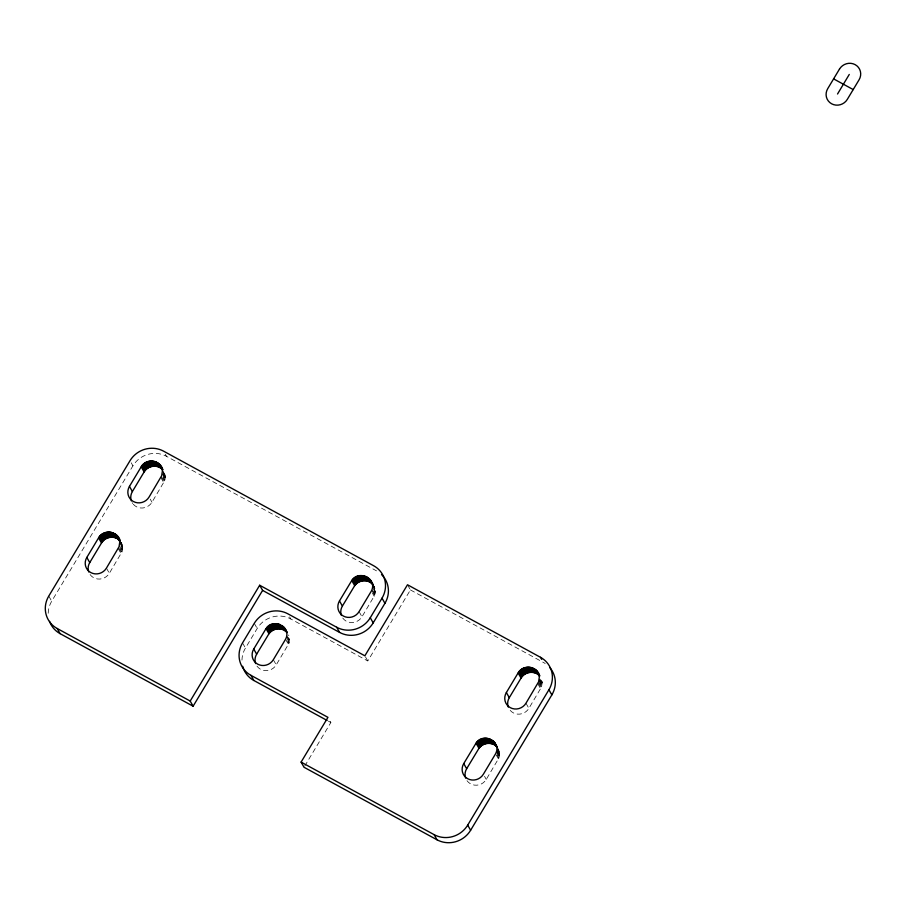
<?xml version="1.0" encoding="UTF-8"?>
<svg xmlns="http://www.w3.org/2000/svg" width="906" height="906" viewBox="0 0 906 906"><rect width="100%" height="100%" fill="white"/><g stroke="black" fill="none" stroke-linecap="round" stroke-linejoin="round"><path stroke-width="0.68" stroke-dasharray="4.53 3.4" d="M90.079 574.54A11.551 11.019 -29.5 0 0 109.354 573.272L121.97 551.913L122.695 547.111L121.279 542.547M133.307 504.257A11.551 11.019 -29.5 0 0 151.981 502.23L164.598 480.871L165.345 477.043L164.36 472.354M256.987 666.137A11.551 11.019 -29.5 0 0 276.251 664.868L288.867 643.509L289.592 638.707L288.629 634.993M342.728 618.039A11.551 11.019 -29.5 0 0 361.992 616.771L374.608 595.412L375.333 590.61L373.929 586.046M466.998 780.678A11.551 11.019 -29.5 0 0 486.262 779.42L498.878 758.05L499.614 753.26L498.198 748.684M510.214 710.395A11.551 11.019 -29.5 0 0 528.889 708.367L541.516 687.008L542.241 682.207L541.267 678.492M48.211 613.249A24.756 23.624 -29.5 0 1 51.699 601.222L132.922 465.854A24.756 23.624 -29.5 0 1 166.511 456.33L376.522 570.871M241.97 660.089A24.756 23.624 -29.5 0 1 245.447 648.073L257.191 628.492A24.756 23.624 -29.5 0 1 290.781 618.968L367.791 660.972L410.418 589.919L408.085 585.797M304.744 766.046L330.871 722.501L329.116 719.409M410.418 589.919L543.43 662.467A24.756 23.624 -29.5 0 1 545.208 663.543M328.38 721.142L330.871 722.501M541.075 680.146L542.241 682.207M539.931 679.058L542.264 683.181M539.285 679.002L542.207 684.155M539.138 679.964L542.06 685.117M538.911 680.927L541.822 686.08M539.183 682.886L541.516 687.008M538.198 682.762L541.12 687.914M537.722 683.634L540.644 688.787M525.978 703.215L528.889 708.367M498.13 749.285L499.297 751.346M497.156 748.175L499.489 752.297M497.281 749.126L499.614 753.26M497.303 750.1L499.636 754.222M497.247 751.074L499.58 755.196M497.1 752.037L499.433 756.17M496.284 751.969L499.195 757.122M497.134 754.958L498.878 758.05M496.148 754.834L498.481 758.968M484.517 776.317L486.262 779.42M372.989 584.698L374.733 587.79M372.694 584.585L375.027 588.707M372.309 584.495L375.22 589.647M372.423 585.457L375.333 590.61M373.612 588.492L375.367 591.584M373.555 589.466L375.299 592.558M373.985 591.459L375.152 593.521M372.593 590.361L374.925 594.483M371.698 590.259L374.608 595.412M372.468 593.226L374.212 596.318M359.07 611.618L361.992 616.771M365.458 656.839L367.791 660.972M289.614 616.907L290.781 618.968M288.459 637.62L289.626 639.681M286.647 635.502L289.558 640.655M286.5 636.465L289.422 641.618M287.44 639.477L289.184 642.581M287.7 641.448L288.867 643.509M285.56 639.262L288.47 644.415M165.345 454.268L166.511 456.33M254.28 623.339L257.191 628.492M273.329 659.715L276.251 664.868M162.876 470.984L165.209 475.106M162.989 471.947L165.322 476.069M163.012 472.921L165.345 477.043M162.955 473.883L165.288 478.017M162.231 473.827L165.141 478.98M163.159 476.839L164.915 479.931M162.842 477.779L164.598 480.871M161.279 476.624L164.201 481.777M160.815 477.496L163.726 482.649M242.536 642.92L245.447 648.073M131.177 462.762L132.922 465.854M150.226 499.138L151.981 502.23M120.928 542.218L122.095 544.291M120.045 541.086L122.378 545.208M120.249 542.026L122.582 546.148M120.94 544.019L122.695 547.111M119.807 542.932L122.718 548.085M120.917 545.967L122.661 549.059M121.347 547.96L122.514 550.021M119.366 545.82L122.287 550.973M120.215 548.821L121.97 551.913M118.652 547.666L121.574 552.819M118.188 548.538L121.098 553.691M106.432 568.119L109.354 573.272M48.777 596.069L51.699 601.222M132.718 503.498A11.551 11.019 -29.5 0 1 132.185 502.694"/><path stroke-width="1.36" d="M118.369 537.394L119.773 541.958L119.048 546.76L106.432 568.119A11.551 11.019 -29.5 0 1 90.759 572.558A11.551 11.019 -29.5 0 1 86.829 557.428L98.584 537.847C103.329 529.081 117.452 530.859 120.113 540.486M160.996 466.341L162.412 470.916L161.676 475.718L149.06 497.077A11.551 11.019 -29.5 0 1 133.386 501.516A11.551 11.019 -29.5 0 1 129.456 486.386L141.211 466.805C145.957 458.051 160.102 459.795 162.752 469.433M88.754 571.992A11.551 11.019 -29.5 0 1 89.751 562.581L101.495 543C105.13 536.477 115.311 535.061 120.17 540.973L117.248 535.82M131.381 500.95A11.551 11.019 -29.5 0 1 132.378 491.539L144.122 471.958C147.746 465.424 157.95 464.031 162.797 469.931L159.886 464.778M259.682 585.253L262.604 590.406L193.114 706.204L190.203 701.051L259.682 585.253L336.692 627.258L339.603 632.411A24.756 23.624 -29.5 0 0 373.193 622.886L384.937 603.305A24.756 23.624 -29.5 0 0 381.528 574.551M336.692 627.258A24.756 23.624 -29.5 0 0 370.271 617.733L382.026 598.153A24.756 23.624 -29.5 0 0 373.612 565.718L163.601 451.177A24.756 23.624 -29.5 0 0 130.011 460.701L48.777 596.069A24.756 23.624 -29.5 0 0 57.191 628.504L60.113 633.656L193.114 706.204M549.851 667.654A24.756 23.624 -29.5 0 1 551.845 694.902L470.61 830.281A24.756 23.624 -29.5 0 1 437.02 839.794L304.02 767.257L301.098 762.105L327.949 717.348L250.951 675.344A24.756 23.624 -29.5 0 1 242.536 642.92L254.28 623.339A24.756 23.624 -29.5 0 1 287.87 613.815L364.869 655.808L407.496 584.766L540.508 657.314L541.675 659.375M837.529 94.009L849.273 74.439M537.915 672.49L539.319 677.054L538.594 681.856L525.978 703.215A11.551 11.019 -29.5 0 1 510.305 707.665A11.551 11.019 -29.5 0 1 506.375 692.524L518.119 672.943C522.875 664.189 536.998 665.955 539.659 675.582M508.289 707.088A11.551 11.019 -29.5 0 1 509.285 697.677L521.041 678.096C524.665 671.572 534.846 670.168 539.716 676.08L536.794 670.916M301.098 762.105L434.11 834.641A24.756 23.624 -29.5 0 0 467.7 825.117L548.923 689.749A24.756 23.624 -29.5 0 0 540.508 657.314M253.737 649.024L266.036 628.617C272.899 617.36 292.117 627.269 285.56 639.262L273.329 659.715A11.551 11.019 -29.5 0 1 257.655 664.155A11.551 11.019 -29.5 0 1 253.737 649.024L256.647 654.177A11.551 11.019 -29.5 0 0 255.651 663.588M256.647 654.177L268.946 633.77C272.921 627.892 282.446 626.975 287.066 632.569M339.478 600.927L351.766 580.52C358.651 569.251 377.87 579.149 371.301 591.165L359.07 611.618A11.551 11.019 -29.5 0 1 343.397 616.069A11.551 11.019 -29.5 0 1 339.478 600.927L342.389 606.08A11.551 11.019 -29.5 0 0 341.392 615.491M342.389 606.08L354.688 585.672C358.651 579.783 368.198 578.889 372.808 584.483M463.747 763.565L476.046 743.158C482.909 731.912 502.128 741.81 495.571 753.803L483.351 774.256A11.551 11.019 -29.5 0 1 467.677 778.707A11.551 11.019 -29.5 0 1 463.747 763.565L466.658 768.73A11.551 11.019 -29.5 0 0 465.661 778.129M466.658 768.73L478.957 748.311C482.932 742.433 492.456 741.516 497.088 747.122L494.166 741.969M833.599 78.879L853.203 89.569M262.604 590.406L339.603 632.411M242.695 666.261A24.756 23.624 -29.5 0 0 253.861 680.497L327.145 720.474M57.191 628.504L190.203 701.051M548.923 689.749L551.845 694.902M536.137 670.225L539.047 675.378M535.412 669.579L538.323 674.732M534.631 669.002L537.541 674.155M532.921 668.073L535.831 673.226M532.003 667.722L534.925 672.875M531.063 667.45L533.974 672.603M530.089 667.269L533.011 672.422M529.104 667.156L532.026 672.32M528.107 667.144L531.029 672.297M527.111 667.212L530.033 672.365M526.126 667.36L529.036 672.512M525.152 667.586L528.062 672.739M524.189 667.903L527.111 673.056M523.26 668.3L526.182 673.452M522.377 668.764L525.287 673.917M521.528 669.308L524.438 674.46M520.724 669.919L523.634 675.072M519.976 670.599L522.898 675.751M519.297 671.323L522.207 676.488M518.674 672.116L521.584 677.269M518.119 672.943L521.041 678.096M506.375 692.524L509.285 697.677M494.755 742.727L497.088 746.85M493.51 741.267L496.42 746.419M492.785 740.621L495.695 745.774M492.003 740.055L494.914 745.208M490.293 739.115L493.204 744.268M489.376 738.764L492.298 743.917M488.436 738.492L491.346 743.656M487.462 738.311L490.384 743.464M486.477 738.209L489.387 743.362M485.48 738.186L488.402 743.339M484.484 738.254L487.405 743.407M483.498 738.401L486.409 743.554M482.513 738.639L485.435 743.792M481.562 738.945L484.484 744.098M480.633 739.341L483.555 744.494M479.75 739.817L482.66 744.97M478.9 740.349L481.811 745.513M478.096 740.961L481.007 746.125M477.349 741.64L480.259 746.793M476.658 742.376L479.58 747.529M476.046 743.158L478.957 748.311M382.026 598.153L384.937 603.305M370.486 580.078L372.819 584.2M369.897 579.319L372.989 584.698M369.229 578.628L372.151 583.781M368.504 577.983L371.426 583.136M367.734 577.405L370.645 582.558M366.896 576.907L369.818 582.06M366.024 576.476L368.935 581.629M365.107 576.125L368.017 581.278M364.155 575.854L367.077 581.006M363.193 575.672L366.103 580.825M362.207 575.559L365.118 580.723M361.211 575.548L364.121 580.701M360.214 575.616L363.125 580.769M359.218 575.763L362.14 580.916M358.244 575.99L361.166 581.142M357.292 576.307L360.203 581.459M356.364 576.703L359.274 581.856M355.469 577.167L358.391 582.32M354.62 577.711L357.542 582.864M353.827 578.322L356.738 583.475M353.08 579.002L355.99 584.155M352.389 579.727L355.311 584.891M351.766 580.52L354.688 585.672M370.271 617.733L373.193 622.886M467.7 825.117L470.61 830.281M434.11 834.641L437.02 839.794M284.744 628.175L287.021 632.082M284.156 627.416L286.489 631.539M283.487 626.714L286.409 631.878M282.763 626.08L285.684 631.233M281.993 625.502L284.903 630.655M280.282 624.574L283.193 629.727M279.365 624.223L282.276 629.376M278.414 623.951L281.336 629.104M277.451 623.758L280.362 628.923M276.466 623.656L279.376 628.809M275.469 623.645L278.38 628.798M274.473 623.702L277.383 628.855M273.476 623.86L276.398 629.013M272.502 624.087L275.424 629.24M271.551 624.404L274.461 629.557M270.622 624.8L273.544 629.953M269.728 625.265L272.649 630.417M268.878 625.808L271.8 630.961M268.085 626.42L270.996 631.573M267.338 627.099L270.248 632.252M266.647 627.824L269.569 632.977M266.036 628.617L268.946 633.77M159.218 464.076L162.14 469.229M158.493 463.442L161.415 468.595M157.712 462.864L160.634 468.017M156.885 462.366L159.796 467.519M156.002 461.935L158.924 467.088M155.096 461.584L158.006 466.737M154.145 461.313L157.066 466.465M153.182 461.12L156.092 466.273M152.197 461.018L155.107 466.171M151.2 460.995L154.111 466.148M150.203 461.063L153.114 466.216M149.207 461.211L152.129 466.375M148.233 461.448L151.143 466.601M147.282 461.766L150.192 466.918M146.353 462.162L149.264 467.315M145.458 462.626L148.38 467.779M144.609 463.17L147.531 468.323M143.805 463.781L146.727 468.934M143.069 464.45L145.979 469.602M142.378 465.186L145.288 470.339M141.755 465.967L144.677 471.131M141.211 466.805L144.122 471.958M250.951 675.344L253.861 680.497M129.456 486.386L132.378 491.539M116.591 535.118L119.513 540.282M115.866 534.483L118.788 539.636M115.085 533.906L118.007 539.059M113.375 532.977L116.296 538.13M112.469 532.626L115.379 537.779M111.517 532.354L114.439 537.507M110.555 532.162L113.465 537.326M109.558 532.06L112.48 537.213M108.573 532.048L111.483 537.201M107.576 532.105L110.487 537.258M106.58 532.264L109.501 537.417M105.606 532.49L108.516 537.643M104.654 532.807L107.565 537.96M103.726 533.204L106.636 538.357M102.831 533.668L105.742 538.821M101.982 534.212L104.892 539.364M101.178 534.823L104.099 539.976M100.43 535.503L103.352 540.655M99.751 536.227L102.661 541.38M99.128 537.02L102.05 542.173M98.584 537.847L101.495 543M86.829 557.428L89.751 562.581M60.113 633.656A24.756 23.624 -29.5 0 1 49.558 621.391M839.477 69.094L827.722 88.663A11.551 11.019 -29.5 0 0 831.651 103.805A11.551 11.019 -29.5 0 0 847.325 99.354L859.081 79.785A11.551 11.019 -29.5 0 0 855.151 64.643A11.551 11.019 -29.5 0 0 839.477 69.094"/></g></svg>
